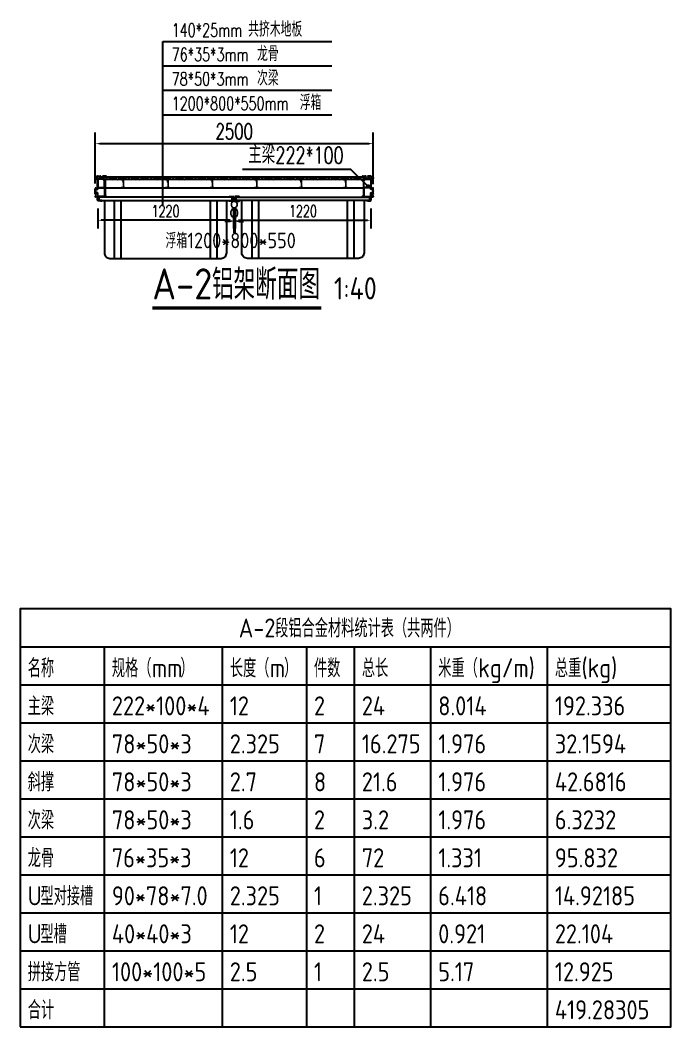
# Model space of a CAD drawing. Extents: x -89702 to 926017, y -610001 to -56924.
# Drawn here: x 11228 to 17082, y -521467 to -512408 of the extents above; entities that cross this region are included whole.
import ezdxf

# ---------------------------------------------------------------- set-up
doc = ezdxf.new("R2010")
doc.units = 0
doc.header["$LTSCALE"] = 10
doc.header["$MEASUREMENT"] = 0
for name, color, linetype in [('DIM_LEAD', 3, 'Continuous'), ('DIM_SYMB', 3, 'Continuous'), ('PUB_TAB', 7, 'Continuous'), ('PUB_TEXT', 7, 'Continuous'), ('W-STEEL_FRAME钢架', 3, 'Continuous'), ('W-STEEL_KEEL钢龙骨', 5, 'Continuous'), ('W-WOOD_FLOOR木地板', 30, 'Continuous'), ('浮箱U槽', 5, 'Continuous'), ('结构', 1, 'Continuous')]:
    doc.layers.add(name, color=color, linetype=linetype)
doc.styles.add('_TCH_DIM', font='SIMPLEX', dxfattribs={"bigfont": 'GBCBIG'})
doc.styles.get("Standard").update_dxf_attribs({"font": 'gbenor.shx', "bigfont": 'gbcbig.shx'})
doc.styles.add('STANDARD_T3', font='simplex.shx', dxfattribs={"width": 0.7, "bigfont": 'gbcbig.shx'})
doc.dimstyles.new('W&&30', dxfattribs={"dimtxt": 105, "dimasz": 30, "dimexe": 75, "dimexo": 90, "dimgap": 30, "dimtad": 1, "dimdec": 0, "dimzin": 0, "dimdsep": 46, "dimtxsty": 'STANDARD_T3', "dimcen": 0.09, "dimclrd": 1, "dimclre": 1, "dimclrt": 7, "dimazin": 2, "dimtfac": 1, "dimtdec": 0, "dimtix": 1, "dimtmove": 2, "dimatfit": 3, "dimfxl": 0, "dimtolj": 1, "dimtzin": 0, "dimarcsym": 0})
doc.dimstyles.new('W&&40', dxfattribs={"dimtxt": 140, "dimasz": 40, "dimexe": 100, "dimexo": 120, "dimgap": 40, "dimtad": 1, "dimdec": 0, "dimzin": 0, "dimdsep": 46, "dimtxsty": 'STANDARD_T3', "dimcen": 0.09, "dimclrd": 1, "dimclre": 1, "dimclrt": 7, "dimazin": 2, "dimtfac": 1, "dimtdec": 0, "dimtix": 1, "dimtmove": 2, "dimatfit": 3, "dimfxl": 0, "dimtolj": 1, "dimtzin": 0, "dimarcsym": 0})

# ---------------------------------------------------------------- blocks, each defined once
blk = doc.blocks.new('0102')
at = {"color": 5, "lineweight": -3}
for p, q in [((-1521474.8, 1202748.6), (-1521474.8, 1203268.6)), ((-1521414.8, 1202748.6), (-1521414.8, 1203268.6)), ((-1520614.8, 1203268.6), (-1520614.8, 1202748.6)), ((-1520554.8, 1203268.6), (-1520554.8, 1202748.6))]:
    blk.add_line(p, q, dxfattribs=at)
at = {"color": 5}
blk.add_lwpolyline([(-1521614.8, 1203298.6), (-1521614.8, 1203268.6), (-1521564.8, 1203268.6), (-1520464.8, 1203268.5), (-1520414.8, 1203268.6), (-1520414.8, 1203298.6)], close=True, dxfattribs=at)
at = {"color": 5, "lineweight": -3}
blk.add_lwpolyline([(-1521564.8, 1203268.6), (-1521564.8, 1202798.6, 0.414214), (-1521514.8, 1202748.6), (-1520514.8, 1202748.6, 0.414214), (-1520464.8, 1202798.6), (-1520464.8, 1203268.6)], format="xyb", dxfattribs=at)
blk = doc.blocks.new('*D675')
at = {"layer": 'Defpoints', "color": 0, "transparency": 16777216}
for p in [(14382.1, -514012), (13162.1, -514016.9), (14382.1, -514209)]:
    blk.add_point(p, dxfattribs=at)
at = {"layer": 'W-STEEL_FRAME钢架', "color": 1, "lineweight": -2, "transparency": 16777216}
for p, q in [((14382.1, -514102), (14382.1, -514284)), ((13162.1, -514106.9), (13162.1, -514284)), ((13192.1, -514209), (14352.1, -514209))]:
    blk.add_line(p, q, dxfattribs=at)
at = {"layer": 'W-STEEL_FRAME钢架', "color": 1, "transparency": 16777216}
for points in [[(13192.1, -514204), (13192.1, -514214), (13162.1, -514209)], [(14352.1, -514204), (14352.1, -514214), (14382.1, -514209)]]:
    blk.add_solid(points, dxfattribs=at)
at = {"layer": 'W-STEEL_FRAME钢架', "color": 7, "transparency": 16777216, "insert": (13772.1, -514126.5), "char_height": 105, "attachment_point": 5, "style": 'STANDARD_T3'}
blk.add_mtext('\\A1;1220', dxfattribs=at)
blk = doc.blocks.new('*D676')
at = {"layer": 'Defpoints', "color": 0, "transparency": 16777216}
for p in [(11926.3, -514012), (13146.3, -514016.9), (11926.3, -514209)]:
    blk.add_point(p, dxfattribs=at)
at = {"layer": 'W-STEEL_FRAME钢架', "color": 1, "lineweight": -2, "transparency": 16777216}
for p, q in [((11926.3, -514102), (11926.3, -514284)), ((13146.3, -514106.9), (13146.3, -514284)), ((13116.3, -514209), (11956.3, -514209))]:
    blk.add_line(p, q, dxfattribs=at)
at = {"layer": 'W-STEEL_FRAME钢架', "color": 1, "transparency": 16777216}
for points in [[(11956.3, -514204), (11956.3, -514214), (11926.3, -514209)], [(13116.3, -514204), (13116.3, -514214), (13146.3, -514209)]]:
    blk.add_solid(points, dxfattribs=at)
at = {"layer": 'W-STEEL_FRAME钢架', "color": 7, "transparency": 16777216, "insert": (12536.3, -514126.5), "char_height": 105, "attachment_point": 5, "style": 'STANDARD_T3'}
blk.add_mtext('\\A1;1220', dxfattribs=at)
blk = doc.blocks.new('*D674')
at = {"layer": 'Defpoints', "color": 0, "transparency": 16777216}
for p in [(14404.2, -513519.4), (11904.2, -513997), (14404.2, -514005.2)]:
    blk.add_point(p, dxfattribs=at)
at = {"layer": 'W-WOOD_FLOOR木地板', "color": 1, "lineweight": -2, "transparency": 16777216}
for p, q in [((11904.2, -513877), (11904.2, -513419.4)), ((14404.2, -513885.2), (14404.2, -513419.4)), ((11944.2, -513519.4), (14364.2, -513519.4))]:
    blk.add_line(p, q, dxfattribs=at)
at = {"layer": 'W-WOOD_FLOOR木地板', "color": 1, "transparency": 16777216}
for points in [[(11944.2, -513512.7), (11944.2, -513526), (11904.2, -513519.4)], [(14364.2, -513512.7), (14364.2, -513526), (14404.2, -513519.4)]]:
    blk.add_solid(points, dxfattribs=at)
at = {"layer": 'W-WOOD_FLOOR木地板', "color": 7, "transparency": 16777216, "insert": (13154.2, -513409.4), "char_height": 140, "attachment_point": 5, "style": 'STANDARD_T3'}
blk.add_mtext('\\A1;2500', dxfattribs=at)
blk = doc.blocks.new('$matou$00000085')
at = {"color": 0, "lineweight": 5}
for p, q in [((-17.5, 36, 0), (-17.5, 37, 0)), ((-4.3, 33.6, 0), (-4.3, 35, 0)), ((-1.2, 13.2, 0), (-3.5, 13.2, 0))]:
    blk.add_line(p, q, dxfattribs=at)
at = {"color": 0, "lineweight": 0, "ltscale": 0.5}
blk.add_arc((-1.5, 17.2, 0), 4.07, 274.72823, 349.84724, dxfattribs=at)
at = {"layer": '结构', "color": 0, "linetype": 'ByBlock', "lineweight": 0, "ltscale": 0.5}
for p, q in [((-7.2, 38, 0), (-16.5, 38, 0)), ((-16.5, 35, 0), (-8.5, 35, 0)), ((-7.5, -34, 0), (-7.5, 34, 0)), ((-4.7, 33.3, 0), (-4.3, 33.6, 0)), ((-4.3, 33.1, 0), (-4.7, 33.3, 0)), ((-4.7, 31.5, 0), (-4.3, 31.7, 0)), ((-4.3, 31.2, 0), (-4.7, 31.5, 0)), ((-4.3, 31, 0), (-4.7, 30.8, 0)), ((-4.7, 30.8, 0), (-4.3, 30.5, 0)), ((-4.3, 29.2, 0), (-4.7, 29, 0)), ((-4.7, 29, 0), (-4.3, 28.7, 0)), ((-4.3, 27.4, 0), (-4.7, 27.2, 0)), ((-4.7, 27.2, 0), (-4.3, 26.9, 0)), ((-4.3, 25.6, 0), (-4.7, 25.4, 0)), ((-4.7, 25.4, 0), (-4.3, 25.1, 0)), ((-4.3, 23.8, 0), (-4.7, 23.6, 0)), ((-4.7, 23.6, 0), (-4.3, 23.3, 0)), ((-4.3, 22, 0), (-4.7, 21.8, 0)), ((-4.7, 21.8, 0), (-4.3, 21.5, 0)), ((-4.3, 20.2, 0), (-4.7, 20, 0)), ((-4.7, 20, 0), (-4.3, 19.7, 0)), ((-4.5, -34, 0), (-4.5, 12.2, 0)), ((-4.3, 31.7, 0), (-4.3, 33.1, 0)), ((-4.3, 31.3, 0), (-4.3, 31, 0)), ((-4.3, 30.5, 0), (-4.3, 29.2, 0)), ((-4.3, 28.7, 0), (-4.3, 27.4, 0)), ((-4.3, 26.9, 0), (-4.3, 25.6, 0)), ((-4.3, 25.1, 0), (-4.3, 23.8, 0)), ((-4.3, 23.3, 0), (-4.3, 22, 0)), ((-4.3, 21.5, 0), (-4.3, 20.2, 0)), ((-4.3, 19.7, 0), (-4.3, 19.2, 0)), ((-0.7, 33.6, 0), (-0.7, 35, 0)), ((-0.3, 33.3, 0), (-0.7, 33.6, 0)), ((-0.7, 33.1, 0), (-0.3, 33.3, 0)), ((-0.7, 31.7, 0), (-0.7, 33.1, 0)), ((-0.3, 31.5, 0), (-0.7, 31.7, 0)), ((-0.7, 31.2, 0), (-0.3, 31.5, 0)), ((-0.7, 29.9, 0), (-0.7, 31.2, 0)), ((-0.3, 29.7, 0), (-0.7, 29.9, 0)), ((-0.7, 29.4, 0), (-0.3, 29.7, 0)), ((-0.7, 28.1, 0), (-0.7, 29.4, 0)), ((-0.3, 27.9, 0), (-0.7, 28.1, 0)), ((-0.7, 27.6, 0), (-0.3, 27.9, 0)), ((-0.7, 26.3, 0), (-0.7, 27.6, 0)), ((-0.3, 26.1, 0), (-0.7, 26.3, 0)), ((-0.7, 25.8, 0), (-0.3, 26.1, 0)), ((-0.7, 24.5, 0), (-0.7, 25.8, 0)), ((-0.3, 24.3, 0), (-0.7, 24.5, 0)), ((-0.7, 24, 0), (-0.3, 24.3, 0)), ((-0.7, 22.7, 0), (-0.7, 24, 0)), ((-0.3, 22.5, 0), (-0.7, 22.7, 0)), ((-0.7, 22.2, 0), (-0.3, 22.5, 0)), ((-0.7, 22.2, 0), (-0.7, 22.2, 0)), ((-0.7, 21, 0), (-0.7, 22.2, 0)), ((-0.3, 20.7, 0), (-0.7, 21, 0)), ((-0.7, 20.5, 0), (-0.3, 20.7, 0)), ((-0.7, 19.2, 0), (-0.7, 20.5, 0)), ((2.2, 38, 0), (16.5, 38, 0)), ((2.5, 34, 0), (2.5, 16.5, 0)), ((16.5, 35, 0), (3.5, 35, 0)), ((17.5, 37, 0), (17.5, 36, 0)), ((-17.5, -37.5, 0), (-17.5, -35.5, 0)), ((-17, -35, 0), (-8.5, -35, 0)), ((17, -38, 0), (-17, -38, 0)), ((-3.5, -35, 0), (17, -35, 0)), ((17.5, -35.5, 0), (17.5, -37.5, 0))]:
    blk.add_line(p, q, dxfattribs=at)
for centre, radius, start, end in [((-16.5, 37, 0), 1, 90, 180), ((-16.5, 36, 0), 1, 180, 270), ((-8.5, 34, 0), 1, 0, 90), ((-7.2, 35, 0), 3, 0, 90.00167), ((-3.5, 12.2, 0), 1, 90, 180), ((-2.5, 19.2, 0), 1.75, 180, 0), ((2.2, 35, 0), 3, 89.99833, 180), ((3.5, 34, 0), 1, 90, 180), ((16.5, 37, 0), 1, 0, 90), ((16.5, 36, 0), 1, 270, 360), ((-17, -35.5, 0), 0.5, 90, 180), ((-17, -37.5, 0), 0.5, 180, 270), ((-8.5, -34, 0), 1, 270, 0), ((-3.5, -34, 0), 1, 180, 270), ((17, -35.5, 0), 0.5, 0, 90), ((17, -37.5, 0), 0.5, 270, 0)]:
    blk.add_arc(centre, radius, start, end, dxfattribs=at)
blk = doc.blocks.new('*U672')
at = {"layer": 'W-STEEL_KEEL钢龙骨', "yscale": -1, "rotation": 180}
blk.add_blockref('$matou$00000085', (0, 0, 0), dxfattribs=at)
blk = doc.blocks.new('*U673')
at = {"layer": '浮箱U槽', "color": 0, "linetype": 'ByBlock', "lineweight": -2, "transparency": 16777216}
for p in [(-2000, 0), (-1600, 0), (-1200, 0), (-800, 0), (-400, 0), (0, 0)]:
    blk.add_blockref('*U672', p, dxfattribs=at)
blk = doc.blocks.new('*D677')
at = {"layer": 'Defpoints', "color": 0, "transparency": 16777216}
for p in [(13150.3, -514038.4), (13158.1, -514038.4), (13158.1, -514220.5)]:
    blk.add_point(p, dxfattribs=at)
at = {"layer": '浮箱U槽', "color": 1, "lineweight": -2, "transparency": 16777216}
for p, q in [((13150.3, -514158.4), (13150.3, -514320.5)), ((13158.1, -514158.4), (13158.1, -514320.5)), ((13110.3, -514220.5), (13070.3, -514220.5)), ((13150.3, -514220.5), (13158.1, -514220.5)), ((13198.1, -514220.5), (13238.1, -514220.5))]:
    blk.add_line(p, q, dxfattribs=at)
at = {"layer": '浮箱U槽', "color": 1, "transparency": 16777216}
for points in [[(13110.3, -514213.9), (13110.3, -514227.2), (13150.3, -514220.5)], [(13198.1, -514213.9), (13198.1, -514227.2), (13158.1, -514220.5)]]:
    blk.add_solid(points, dxfattribs=at)
at = {"layer": '浮箱U槽', "color": 7, "transparency": 16777216, "insert": (13154.2, -514110.5), "char_height": 140, "attachment_point": 5, "style": 'STANDARD_T3'}
blk.add_mtext('\\A1;8', dxfattribs=at)

msp = doc.modelspace()

# ---------------------------------------------------------------- hatches: boundary and pattern name
at = {"layer": 'W-WOOD_FLOOR木地板'}
h = msp.add_hatch(dxfattribs=at)
h.set_pattern_fill('木纹01', color=256, scale=50)
h.set_pattern_definition([(0, (-337235.66, -338980.08), (200, 200), [10, -190]), (0, (-337375.66, -338960.08), (200, 200), [20, -180]), (0, (-337245.66, -338950.08), (200, 200), [10, -190]), (0, (-337365.66, -338930.08), (200, 200), [10, -190]), (0, (-337245.66, -338920.08), (200, 200), [10, -190]), (0, (-337355.66, -338910.08), (200, 200), [10, -190]), (0, (-337245.66, -338900.08), (200, 200), [10, -190]), (0, (-337355.66, -338880.08), (200, 200), [10, -110, 10, -70]), (0, (-337355.66, -338860.08), (200, 200), [20, -100, 10, -70]), (0, (-337365.66, -338830.08), (200, 200), [10, -30, 10, -80, 10, -60]), (0, (-337375.66, -338810.08), (200, 200), [10, -40, 20, -130]), (0, (-337245.66, -338800.08), (200, 200), [10, -190]), (0, (-337375.66, -338790.08), (200, 200), [10, -50, 10, -130]), (45, (-337395.66, -338980.08), (0, 200), [28.2842, -254.55851]), (45, (-337225.66, -338980.08), (0, 200), [56.56854, -226.27417]), (45, (-337225.66, -338880.08), (0, 200), [14.142, -268.70071]), (45, (-337395.66, -338860.08), (0, 200), [42.4264, -240.41631]), (45, (-337225.66, -338860.08), (0, 200), [70.71068, -212.13203]), (45, (-337225.66, -338830.08), (0, 200), [42.4264, -240.41631]), (315, (-337265.66, -338810.08), (200, -4e-14), [14.142, -268.70071]), (315, (-337335.66, -338970.08), (200, -4e-14), [28.2842, -254.55851]), (315, (-337325.66, -338890.08), (200, -4e-14), [28.2842, -254.55851]), (315, (-337265.66, -338930.08), (200, -4e-14), [28.2842, -254.55851]), (315, (-337275.66, -338850.08), (200, -4e-14), [28.2842, -254.55851]), (315, (-337265.66, -338830.08), (200, -4e-14), [42.4264, -240.41631]), (315, (-337315.66, -338950.08), (200, -4e-14), [42.4264, -240.41631]), (315, (-337285.66, -338940.08), (200, -4e-14), [42.4264, -240.41631]), (315, (-337315.66, -338870.08), (200, -4e-14), [42.4264, -240.41631]), (315, (-337295.66, -338860.08), (200, -4e-14), [42.4264, -240.41631]), (26.56505, (-337385.66, -338940.08), (200, 8e-08), [22.36068, -424.85292]), (26.56505, (-337235.66, -338950.08), (200, 8e-08), [89.44272, -357.77088]), (26.56505, (-337235.66, -338920.08), (200, 8e-08), [89.44272, -357.77088]), (26.56505, (-337235.66, -338900.08), (200, 8e-08), [89.4428, -134, 44.722, -179.048795]), (26.56505, (-337215.66, -338870.08), (200, 8e-08), [22.36068, -424.85292]), (26.56505, (-337395.66, -338800.08), (200, 8e-08), [22.36068, -424.85292]), (26.56505, (-337235.66, -338800.08), (200, 8e-08), [44.72136, -402.49224]), (333.43495, (-337285.66, -338980.08), (200, -8e-08), [44.72136, -402.49224]), (333.43495, (-337355.66, -338930.08), (200, -8e-08), [44.72136, -402.49224]), (333.43495, (-337355.66, -338960.08), (200, -8e-08), [22.36068, -424.85224]), (333.43495, (-337345.66, -338910.08), (200, -8e-08), [67.08204, -380.13156]), (333.43495, (-337305.66, -338910.08), (200, -8e-08), [44.72136, -402.49224]), (333.43495, (-337285.66, -338900.08), (200, -8e-08), [44.72136, -402.49224]), (333.43495, (-337345.66, -338880.08), (200, -8e-08), [22.36068, -424.85224]), (333.43495, (-337335.66, -338860.08), (200, -8e-08), [22.36068, -424.85224]), (333.43495, (-337255.66, -338820.08), (200, -8e-08), [22.36068, -424.85224]), (333.43495, (-337265.66, -338890.08), (200, -8e-08), [22.36068, -424.85224]), (333.43495, (-337355.66, -338830.08), (200, -8e-08), [67.08204, -380.13156]), (333.43495, (-337365.66, -338810.08), (200, -8e-08), [44.72136, -402.49224]), (333.43495, (-337255.66, -338870.08), (200, -8e-08), [22.36, -201.24, 22.36, -201.253595]), (333.43495, (-337315.66, -338830.08), (200, -8e-08), [44.72136, -402.49224]), (333.43495, (-337305.66, -338810.08), (200, -8e-08), [44.72136, -402.49224]), (333.43495, (-337365.66, -338790.08), (200, -8e-08), [44.72136, -402.49224]), (333.43495, (-337305.66, -338790.08), (200, -8e-08), [44.72136, -402.49224])])
h.paths.add_polyline_path([(11981.5, -513816.8), (11981.5, -513840.8), (14325.1, -513840.8), (14325.1, -513816.8)])

# ---------------------------------------------------------------- linework, layer by layer
at = {"color": 3, "lineweight": -3}
for p, q in [((11939.8, -513812.7), (11940.1, -513812.3)), ((11941.2, -513812.3), (11941.5, -513812.7)), ((11941.8, -513812.7), (11942.1, -513812.3)), ((11943.8, -513812.7), (11944.1, -513812.3)), ((11944.3, -513812.2), (11949.4, -513812.2)), ((11944.3, -513812.2), (11946.1, -513812.2)), ((11954.9, -513814.7), (11954.9, -513819)), ((11969, -513819), (11969, -513814.7)), ((11974.5, -513812.2), (11979.6, -513812.2)), ((11988.1, -513812.7), (11987.8, -513812.3)), ((11990.1, -513812.7), (11989.8, -513812.3)), ((11990.7, -513812.3), (11990.4, -513812.7)), ((11992.1, -513812.7), (11991.8, -513812.3)), ((11994.9, -513812.2), (11997.2, -513812.2)), ((14313.6, -513812.2), (14311.2, -513812.2)), ((14316.3, -513812.7), (14316.6, -513812.3)), ((14317.7, -513812.3), (14318, -513812.7)), ((14318.3, -513812.7), (14318.6, -513812.3)), ((14320.3, -513812.7), (14320.6, -513812.3)), ((14333.9, -513812.2), (14328.8, -513812.2)), ((14339.5, -513819), (14339.5, -513814.7)), ((14353.5, -513814.7), (14353.5, -513819)), ((14364.2, -513812.2), (14359, -513812.2)), ((14364.2, -513812.2), (14362.3, -513812.2)), ((14364.6, -513812.7), (14364.3, -513812.3)), ((14366.6, -513812.7), (14366.3, -513812.3)), ((14367.2, -513812.3), (14366.9, -513812.7)), ((14368.6, -513812.7), (14368.3, -513812.3)), ((11923.3, -513879.4), (11923.3, -513836.3)), ((11928.8, -513837.3), (11941.4, -513837.3)), ((11991.6, -513841.8), (11991.6, -513879.4)), ((14316.9, -513841.8), (14316.9, -513879.4)), ((14379.6, -513837.3), (14367.1, -513837.3)), ((14385.1, -513879.4), (14385.1, -513836.3)), ((11904.2, -513944.9), (11904.2, -513926.1)), ((11991.6, -513946.1), (11991.6, -513995.4)), ((14316.9, -513946.1), (14316.9, -513995.4)), ((14404.2, -513944.9), (14404.2, -513926.1))]:
    msp.add_line(p, q, dxfattribs=at)
at = {"color": 0}
msp.add_line((11954.9, -513816.9), (11969, -513816.9), dxfattribs=at)
at = {"color": 1, "lineweight": -3}
msp.add_line((11991.6, -513917.4), (14316.9, -513917.4), dxfattribs=at)
at = {"color": 3, "lineweight": -3}
for points in [[(11924.3, -513812.2, 0.414214), (11904.2, -513832.3), (11904.2, -513833.9)], [(11908.3, -513831.2), (11908.3, -513831.2), (11924.8, -513831.2, -0.414214), (11926.8, -513833.2), (11926.8, -513835.3, 0.413909), (11928.8, -513837.3)], [(11921.3, -513834.3), (11914.4, -513834.3, 0.362489), (11913.4, -513835.1), (11912, -513842.5)], [(11924.3, -513816.2), (11924.3, -513816.2), (11940.4, -513816.2, -0.414214), (11943.4, -513819.2), (11943.4, -513835.3, -0.414518), (11941.4, -513837.3)], [(11929, -513812.2, -0.198912), (11929.2, -513812.3), (11929.5, -513812.7)], [(11929.8, -513812.7), (11930.1, -513812.3, -0.198912), (11930.2, -513812.2), (11931.1, -513812.2, -0.198912), (11931.2, -513812.3), (11931.5, -513812.7)], [(11931.8, -513812.7), (11932.1, -513812.3, -0.198912), (11932.2, -513812.2), (11933.1, -513812.2, -0.198912), (11933.2, -513812.3), (11933.5, -513812.7)], [(11933.8, -513812.7), (11934.1, -513812.3, -0.198912), (11934.2, -513812.2), (11935.1, -513812.2, -0.198912), (11935.2, -513812.3), (11935.5, -513812.7)], [(11935.8, -513812.7), (11936.1, -513812.3, -0.198912), (11936.2, -513812.2), (11937.1, -513812.2, -0.198912), (11937.2, -513812.3), (11937.5, -513812.7)], [(11937.8, -513812.7), (11938.1, -513812.3, -0.198912), (11938.2, -513812.2), (11939.1, -513812.2, -0.198912), (11939.2, -513812.3), (11939.5, -513812.7)], [(11940.1, -513812.3, -0.198912), (11940.3, -513812.2), (11941.1, -513812.2)], [(11942.3, -513812.2), (11943.1, -513812.2, -0.198912), (11943.2, -513812.3), (11943.5, -513812.7)], [(11961.4, -513837.3), (11947.9, -513837.3, -0.414214), (11946.9, -513836.3), (11946.9, -513820.2, -0.414214), (11947.9, -513819.2), (11954.7, -513819.2)], [(11962.5, -513837.3), (11976, -513837.3, 0.414214), (11977, -513836.3), (11977, -513820.2, 0.414214), (11976, -513819.2), (11969.2, -513819.2)], [(11980.1, -513812.7), (11979.8, -513812.3, 0.198912), (11979.6, -513812.2), (11977.8, -513812.2)], [(11982.1, -513812.7), (11981.8, -513812.3, 0.198912), (11981.6, -513812.2), (11980.8, -513812.2, 0.198912), (11980.7, -513812.3), (11980.4, -513812.7)], [(11991.6, -513841.8, 0.414214), (11990.6, -513840.8), (11981.5, -513840.8, -0.414214), (11980.5, -513839.8), (11980.5, -513816.2, -0.414214), (11981.5, -513815.2)], [(12004.6, -513814.7), (12004.6, -513815, -0.414214), (12004.4, -513815.2), (11981.5, -513815.2)], [(11984.1, -513812.7), (11983.8, -513812.3, 0.198912), (11983.6, -513812.2), (11982.8, -513812.2, 0.198912), (11982.7, -513812.3), (11982.4, -513812.7)], [(11986.1, -513812.7), (11985.8, -513812.3, 0.198912), (11985.7, -513812.2), (11984.8, -513812.2, 0.198912), (11984.7, -513812.3), (11984.4, -513812.7)], [(11987.7, -513812.2), (11986.8, -513812.2, 0.198912), (11986.7, -513812.3), (11986.4, -513812.7)], [(11989.7, -513812.2), (11988.8, -513812.2, 0.198912), (11988.7, -513812.3), (11988.4, -513812.7)], [(11991.7, -513812.2), (11990.8, -513812.2, 0.198912), (11990.7, -513812.3)], [(11994.1, -513812.7), (11993.8, -513812.3, 0.198912), (11993.7, -513812.2), (11992.8, -513812.2, 0.198912), (11992.7, -513812.3), (11992.4, -513812.7)], [(11994.9, -513812.2, 0.198912), (11994.7, -513812.3), (11994.4, -513812.7)], [(14303.8, -513814.7), (14303.8, -513815, 0.414214), (14304, -513815.2), (14326.9, -513815.2)], [(14313.6, -513812.2, -0.198912), (14313.7, -513812.3), (14314, -513812.7)], [(14314.3, -513812.7), (14314.6, -513812.3, -0.198912), (14314.8, -513812.2), (14315.6, -513812.2, -0.198912), (14315.7, -513812.3), (14316, -513812.7)], [(14316.8, -513812.2), (14317.6, -513812.2, -0.198912), (14317.7, -513812.3)], [(14316.9, -513841.8, -0.414214), (14317.9, -513840.8), (14326.9, -513840.8, 0.414214), (14327.9, -513839.8), (14327.9, -513816.2, 0.414214), (14326.9, -513815.2)], [(14318.8, -513812.2), (14319.6, -513812.2, -0.198912), (14319.8, -513812.3), (14320.1, -513812.7)], [(14320.8, -513812.2), (14321.6, -513812.2, -0.198912), (14321.8, -513812.3), (14322.1, -513812.7)], [(14322.3, -513812.7), (14322.6, -513812.3, -0.198912), (14322.8, -513812.2), (14323.6, -513812.2, -0.198912), (14323.8, -513812.3), (14324.1, -513812.7)], [(14324.4, -513812.7), (14324.7, -513812.3, -0.198912), (14324.8, -513812.2), (14325.6, -513812.2, -0.198912), (14325.8, -513812.3), (14326.1, -513812.7)], [(14326.4, -513812.7), (14326.7, -513812.3, -0.198912), (14326.8, -513812.2), (14327.6, -513812.2, -0.198912), (14327.8, -513812.3), (14328.1, -513812.7)], [(14328.4, -513812.7), (14328.7, -513812.3, -0.198912), (14328.8, -513812.2), (14330.6, -513812.2)], [(14345.9, -513837.3), (14332.4, -513837.3, -0.414214), (14331.4, -513836.3), (14331.4, -513820.2, -0.414214), (14332.4, -513819.2), (14339.3, -513819.2)], [(14347.1, -513837.3), (14360.6, -513837.3, 0.414214), (14361.6, -513836.3), (14361.6, -513820.2, 0.414214), (14360.6, -513819.2), (14353.7, -513819.2)], [(14366.2, -513812.2), (14365.3, -513812.2, 0.198912), (14365.2, -513812.3), (14364.9, -513812.7)], [(14384.1, -513816.2), (14384.1, -513816.2), (14368.1, -513816.2, 0.414214), (14365.1, -513819.2), (14365.1, -513835.3, 0.414518), (14367.1, -513837.3)], [(14368.3, -513812.3, 0.198912), (14368.2, -513812.2), (14367.4, -513812.2)], [(14370.6, -513812.7), (14370.3, -513812.3, 0.198912), (14370.2, -513812.2), (14369.4, -513812.2, 0.198912), (14369.2, -513812.3), (14368.9, -513812.7)], [(14372.7, -513812.7), (14372.4, -513812.3, 0.198912), (14372.2, -513812.2), (14371.4, -513812.2, 0.198912), (14371.2, -513812.3), (14370.9, -513812.7)], [(14374.7, -513812.7), (14374.4, -513812.3, 0.198912), (14374.2, -513812.2), (14373.4, -513812.2, 0.198912), (14373.2, -513812.3), (14372.9, -513812.7)], [(14376.7, -513812.7), (14376.4, -513812.3, 0.198912), (14376.2, -513812.2), (14375.4, -513812.2, 0.198912), (14375.2, -513812.3), (14374.9, -513812.7)], [(14378.7, -513812.7), (14378.4, -513812.3, 0.198912), (14378.2, -513812.2), (14377.4, -513812.2, 0.198912), (14377.3, -513812.3), (14377, -513812.7)], [(14379.4, -513812.2, 0.198912), (14379.3, -513812.3), (14379, -513812.7)], [(14400.2, -513831.2), (14400.2, -513831.2), (14383.6, -513831.2, 0.414214), (14381.6, -513833.2), (14381.6, -513835.3, -0.413909), (14379.6, -513837.3)], [(14384.1, -513812.2, -0.414214), (14404.2, -513832.3), (14404.2, -513833.9)], [(14387.2, -513834.3), (14394.1, -513834.3, -0.362489), (14395.1, -513835.1), (14396.4, -513842.5)], [(11910.9, -513916.6, -0.403535), (11912, -513917.4), (11913.4, -513924.8, 0.362489), (11914.4, -513925.6), (11921.3, -513925.6, 0.414214), (11923.3, -513923.6), (11923.3, -513880.6)], [(11923.3, -513879.4, 0.198912), (11923.4, -513879.5), (11923.7, -513879.8, -0.414214), (11923.7, -513880.1), (11923.4, -513880.4, 0.198912), (11923.3, -513880.6)], [(11962.5, -513837.3, 0.198912), (11962.4, -513837.4), (11962.1, -513837.7, -0.414214), (11961.8, -513837.7), (11961.5, -513837.4, 0.198912), (11961.4, -513837.3)], [(11991.5, -513879.5), (11991.2, -513879.8, 0.414214), (11991.2, -513880.1), (11991.5, -513880.4, -0.198912), (11991.6, -513880.6), (11991.6, -513880.6), (11991.6, -513944.9)], [(11991.6, -513917.4), (11991.6, -513995.4, 2.414214), (11992.1, -513995.9), (12003.6, -513995.9, -0.414214), (12004.6, -513996.9), (12004.6, -513997.9, -0.414214), (12003.6, -513998.9)], [(14316.9, -513917.4), (14316.9, -513995.4, -2.414214), (14316.4, -513995.9), (14304.8, -513995.9, 0.414214), (14303.8, -513996.9), (14303.8, -513997.9, 0.414214), (14304.8, -513998.9)], [(14316.9, -513879.5), (14317.2, -513879.8, -0.414214), (14317.2, -513880.1), (14316.9, -513880.4, 0.198912), (14316.9, -513880.6), (14316.9, -513880.6), (14316.9, -513944.9)], [(14345.9, -513837.3, -0.198912), (14346.1, -513837.4), (14346.4, -513837.7, 0.414214), (14346.6, -513837.7), (14346.9, -513837.4, -0.198912), (14347.1, -513837.3)], [(14385.1, -513879.4, -0.198912), (14385.1, -513879.5), (14384.8, -513879.8, 0.414214), (14384.8, -513880.1), (14385.1, -513880.4, -0.198912), (14385.1, -513880.6)], [(14397.6, -513916.6, 0.403535), (14396.4, -513917.4), (14395.1, -513924.8, -0.362489), (14394.1, -513925.6), (14387.2, -513925.6, -0.414214), (14385.1, -513923.6), (14385.1, -513880.6)], [(11904.2, -513944.9, 0.198912), (11904.3, -513945), (11904.6, -513945.3, -0.414214), (11904.6, -513945.6), (11904.3, -513945.9, 0.198912), (11904.2, -513946.1)], [(11904.2, -513970.8, 0.414214), (11906.7, -513973.3), (11908, -513973.3, 0.414214), (11908.2, -513973.1)], [(11904.2, -513992.9), (11904.2, -513996.9, 0.414214), (11906.2, -513998.9)], [(11935.3, -514035.1, -0.414214), (11923.3, -514023), (11923.3, -514000.9, 0.414214), (11921.3, -513998.9), (11906.2, -513998.9)], [(11908.2, -513987.6, 0.414214), (11908, -513987.4), (11906.7, -513987.4)], [(11908.2, -513973.1), (11908.2, -513966.3, -0.414214), (11909.2, -513965.3), (11922.3, -513965.3, -0.414214), (11923.3, -513966.3), (11923.3, -513979.8, 0.198912), (11923.4, -513979.9), (11923.7, -513980.2, -0.414214), (11923.7, -513980.5), (11923.4, -513980.8, 0.198912), (11923.3, -513980.9), (11923.3, -513994.4, -0.414214), (11922.3, -513995.4), (11909.2, -513995.4, -0.414214), (11908.2, -513994.4), (11908.2, -513987.6)], [(12003.6, -513998.9), (11928.3, -513998.9, 0.414214), (11926.3, -514000.9), (11926.3, -514023, 0.414214), (11935.3, -514032.1)], [(11991.5, -513945), (11991.2, -513945.3, 0.414214), (11991.2, -513945.6), (11991.5, -513945.9)], [(14304.8, -513998.9), (14380.1, -513998.9, -0.414214), (14382.1, -514000.9), (14382.1, -514023, -0.414214), (14373.1, -514032.1)], [(14316.9, -513945), (14317.2, -513945.3, -0.414214), (14317.2, -513945.6), (14316.9, -513945.9)], [(14373.1, -514035.1, 0.414214), (14385.2, -514023), (14385.2, -514000.9, -0.414214), (14387.2, -513998.9), (14402.2, -513998.9)], [(14400.2, -513973.1), (14400.2, -513966.3, 0.414214), (14399.2, -513965.3), (14386.2, -513965.3, 0.414214), (14385.2, -513966.3), (14385.2, -513979.8, -0.198912), (14385.1, -513979.9), (14384.8, -513980.2, 0.414214), (14384.8, -513980.5), (14385.1, -513980.8, -0.198912), (14385.2, -513980.9), (14385.2, -513994.4, 0.414214), (14386.2, -513995.4), (14399.2, -513995.4, 0.414214), (14400.2, -513994.4), (14400.2, -513987.6)], [(14404.2, -513970.8, -0.414214), (14401.7, -513973.3), (14400.4, -513973.3, -0.414214), (14400.2, -513973.1)], [(14400.2, -513987.6, -0.414214), (14400.4, -513987.4), (14401.7, -513987.4)], [(14404.2, -513992.9), (14404.2, -513996.9, -0.414214), (14402.2, -513998.9)], [(14404.2, -513944.9, -0.198912), (14404.2, -513945), (14403.9, -513945.3, 0.414214), (14403.9, -513945.6), (14404.2, -513945.9, -0.198912), (14404.2, -513946.1)], [(11952, -514035), (11952.3, -514034.7, -0.414214), (11952.5, -514034.7), (11952.8, -514035, 0.198912), (11953, -514035.1), (11961.4, -514035.1, 0.414214), (11962.4, -514034.1), (11962.4, -514033.1, 0.414214), (11961.4, -514032.1), (11935.3, -514032.1)], [(11952, -514035, -0.198912), (11951.8, -514035.1), (11935.3, -514035.1)], [(14356.5, -514035), (14356.2, -514034.7, 0.414214), (14355.9, -514034.7), (14355.6, -514035, -0.198912), (14355.5, -514035.1), (14347, -514035.1, -0.414214), (14346, -514034.1), (14346, -514033.1, -0.414214), (14347, -514032.1), (14373.1, -514032.1)], [(14356.5, -514035, 0.198912), (14356.6, -514035.1), (14373.1, -514035.1)]]:
    msp.add_lwpolyline(points, format="xyb", dxfattribs=at)
for points in [[(11924.3, -513812.2), (11929, -513812.2), (11926.7, -513812.2)], [(14384.1, -513812.2), (14379.4, -513812.2), (14381.8, -513812.2)], [(11904.2, -513970.8), (11904.2, -513960.4), (11904.2, -513946.1)], [(14404.2, -513970.8), (14404.2, -513960.4), (14404.2, -513946.1)]]:
    msp.add_lwpolyline(points, dxfattribs=at)
for points in [[(11988.1, -513992.4, -0.414214), (11985, -513995.4), (11929.8, -513995.4, -0.414214), (11926.8, -513992.4), (11926.8, -513964.8, 0.414214), (11923.8, -513961.8), (11910.7, -513961.8, -0.414214), (11907.7, -513958.8), (11907.7, -513933.2, -0.414214), (11910.7, -513930.2), (11923.8, -513930.2, 0.414214), (11926.8, -513927.2), (11926.8, -513917.6, -0.414214), (11928.8, -513915.6), (11985, -513915.6, -0.414214), (11988.1, -513918.6)], [(11980, -513844.3, -0.356394), (11977.1, -513841.9, 0.356394), (11975.1, -513840.3), (11929.8, -513840.3, 0.414214), (11926.8, -513843.3), (11926.8, -513910.6, 0.414214), (11928.8, -513912.6), (11985, -513912.6, 0.414214), (11988.1, -513909.6), (11988.1, -513847.3, 0.414214), (11985, -513844.3)], [(14328.4, -513844.3, 0.356394), (14331.4, -513841.9, -0.356394), (14333.3, -513840.3), (14378.6, -513840.3, -0.414214), (14381.6, -513843.3), (14381.6, -513910.6, -0.414214), (14379.6, -513912.6), (14323.4, -513912.6, -0.414214), (14320.4, -513909.6), (14320.4, -513847.3, -0.414214), (14323.4, -513844.3)], [(14320.4, -513992.4, 0.414214), (14323.4, -513995.4), (14378.6, -513995.4, 0.414214), (14381.6, -513992.4), (14381.6, -513964.8, -0.414214), (14384.7, -513961.8), (14397.7, -513961.8, 0.414214), (14400.7, -513958.8), (14400.7, -513933.2, 0.414214), (14397.7, -513930.2), (14384.6, -513930.2, -0.414214), (14381.6, -513927.2), (14381.6, -513917.6, 0.414214), (14379.6, -513915.6), (14323.4, -513915.6, 0.414214), (14320.4, -513918.6)]]:
    msp.add_lwpolyline(points, format="xyb", close=True, dxfattribs=at)
at = {"color": 4}
for points in [[(13150.3, -513995.4), (13150.3, -514038.4), (13110.3, -514038.4), (13110.3, -514034.4), (13146.3, -514034.4), (13146.3, -513999.4), (13110.3, -513999.4), (13110.3, -513995.4)], [(13158.1, -513995.4), (13158.1, -514038.4), (13198.1, -514038.4), (13198.1, -514034.4), (13162.1, -514034.4), (13162.1, -513999.4), (13198.1, -513999.4), (13198.1, -513995.4)]]:
    msp.add_lwpolyline(points, close=True, dxfattribs=at)
at = {"color": 3, "lineweight": -3}
for centre, radius, start, end in [((11914.1, -513833.9), 9.88, 179.70936, 251.9861), ((11924.3, -513832.2), 16, 89.81657, 176.44721), ((11921.3, -513836.3), 2.01, 0, 90), ((11929.6, -513812.6), 0.201, 225, 315), ((11931.6, -513812.6), 0.201, 225, 315), ((11933.6, -513812.6), 0.201, 225, 315), ((11935.7, -513812.6), 0.201, 225, 315), ((11937.7, -513812.6), 0.201, 225, 315), ((11939.7, -513812.6), 0.201, 225, 315), ((11941.1, -513812.4), 0.201, 45, 90), ((11941.7, -513812.6), 0.201, 225, 315), ((11942.3, -513812.4), 0.201, 90, 135), ((11943.7, -513812.6), 0.201, 225, 315), ((11944.3, -513812.4), 0.201, 90, 135), ((11949.7, -513818.8), 6.62, 38.30466, 92.80743), ((11954.7, -513819), 0.201, 270, 0.27411), ((11974.2, -513818.8), 6.62, 87.19257, 141.69534), ((11969.2, -513819), 0.201, 180, 270), ((11980.2, -513812.6), 0.201, 225, 315), ((11982.2, -513812.6), 0.201, 225, 315), ((11984.2, -513812.6), 0.201, 225, 315), ((11986.2, -513812.6), 0.201, 225, 315), ((11987.7, -513812.4), 0.201, 45, 90), ((11988.2, -513812.6), 0.201, 225, 315), ((11989.7, -513812.4), 0.201, 45, 90), ((11990.3, -513812.6), 0.201, 225, 315), ((11991.7, -513812.4), 0.201, 45, 90), ((11992.3, -513812.6), 0.201, 225, 315), ((11994.3, -513812.6), 0.201, 225, 315), ((11996.7, -513826), 13.8, 54.83943, 92.38149), ((14311.8, -513826), 13.8, 87.61851, 125.16057), ((14314.2, -513812.6), 0.201, 225, 315), ((14316.2, -513812.6), 0.201, 225, 315), ((14316.8, -513812.4), 0.201, 90, 135), ((14318.2, -513812.6), 0.201, 225, 315), ((14318.8, -513812.4), 0.201, 90, 135), ((14320.2, -513812.6), 0.201, 225, 315), ((14320.8, -513812.4), 0.201, 90, 135), ((14322.2, -513812.6), 0.201, 225, 315), ((14324.2, -513812.6), 0.201, 225, 315), ((14326.2, -513812.6), 0.201, 225, 315), ((14328.2, -513812.6), 0.201, 225, 315), ((14334.3, -513818.8), 6.62, 38.30466, 92.80743), ((14339.3, -513819), 0.201, 270, 360), ((14358.7, -513818.8), 6.62, 87.19257, 141.69534), ((14353.7, -513819), 0.201, 179.72589, 270), ((14364.2, -513812.4), 0.201, 45, 90), ((14364.8, -513812.6), 0.201, 225, 315), ((14366.2, -513812.4), 0.201, 45, 90), ((14366.8, -513812.6), 0.201, 225, 315), ((14367.4, -513812.4), 0.201, 90, 135), ((14368.8, -513812.6), 0.201, 225, 315), ((14370.8, -513812.6), 0.201, 225, 315), ((14372.8, -513812.6), 0.201, 225, 315), ((14374.8, -513812.6), 0.201, 225, 315), ((14376.8, -513812.6), 0.201, 225, 315), ((14378.8, -513812.6), 0.201, 225, 315), ((14384.2, -513832.2), 16, 3.55279, 90.18343), ((14387.2, -513836.3), 2.01, 90, 180), ((14394.3, -513833.9), 9.88, 288.0139, 0.29064), ((11914.3, -513926.1), 10.1, 110.04221, 179.70548), ((11911.1, -513842.3), 1, 270, 349.7), ((11991.4, -513879.4), 0.201, 315, 0), ((14317.1, -513879.4), 0.201, 180, 225), ((14397.4, -513842.3), 1, 190.3, 270), ((14394.1, -513926.1), 10.1, 0.29452, 69.95779), ((11910.8, -513992.6), 6.62, 128.30466, 182.80743), ((11991.4, -513944.9), 0.201, 315, 0), ((11991.4, -513946.1), 0.201, 360, 45), ((14317.1, -513944.9), 0.201, 180, 225), ((14317.1, -513946.1), 0.201, 135, 180), ((14397.6, -513992.6), 6.62, 357.19257, 51.69534)]:
    msp.add_arc(centre, radius, start, end, dxfattribs=at)
at = {"layer": 'DIM_LEAD'}
for p, q in [((14202.2, -513750.7), (13227, -513750.7)), ((14359.1, -513904.3), (14202.2, -513750.7))]:
    msp.add_line(p, q, dxfattribs=at)
at = {"layer": 'DIM_LEAD', "const_width": 20}
msp.add_lwpolyline([(14366.3, -513911.3, 1), (14352, -513897.3, 1)], format="xyb", close=True, dxfattribs=at)
at = {"layer": 'DIM_SYMB'}
for p, q in [((12511.8, -513258.7), (12511.8, -512599.3)), ((12511.8, -512599.3), (14031.4, -512599.3)), ((12511.8, -512819.1), (14031.4, -512819.1)), ((12511.8, -513038.9), (14031.4, -513038.9)), ((12511.8, -514082.1), (12511.8, -513258.7)), ((12511.8, -513258.7), (14031.4, -513258.7))]:
    msp.add_line(p, q, dxfattribs=at)
at = {"layer": 'DIM_SYMB', "const_width": 28}
msp.add_lwpolyline([(12416.8, -514998.4), (13938.8, -514998.4)], dxfattribs=at)
at = {"layer": 'PUB_TAB'}
msp.add_lwpolyline([(11228.1, -521467.1), (17081.7, -521467.1), (17081.7, -517706.6), (11228.1, -517706.6)], close=True, dxfattribs=at)
for points in [[(11228.1, -518048.5), (17081.7, -518048.5)], [(11985.4, -518048.5), (11985.4, -521467.1)], [(13045.9, -518048.5), (13045.9, -521467.1)], [(13803, -518048.5), (13803, -521467.1)], [(14233.6, -518048.5), (14233.6, -521467.1)], [(14920.8, -518048.5), (14920.8, -521467.1)], [(15970.1, -518048.5), (15970.1, -521467.1)], [(11228.1, -518390.3), (17081.7, -518390.3)], [(11228.1, -518732.2), (17081.7, -518732.2)], [(11228.1, -519074.1), (17081.7, -519074.1)], [(11228.1, -519415.9), (17081.7, -519415.9)], [(11228.1, -519757.8), (17081.7, -519757.8)], [(11228.1, -520099.6), (17081.7, -520099.6)], [(11228.1, -520441.5), (17081.7, -520441.5)], [(11228.1, -520783.3), (17081.7, -520783.3)], [(11228.1, -521125.2), (17081.7, -521125.2)]]:
    msp.add_lwpolyline(points, dxfattribs=at)
at = {"layer": 'W-WOOD_FLOOR木地板'}
msp.add_lwpolyline([(11981.5, -513816.8), (14325.1, -513816.8), (14325.1, -513840.8), (11981.5, -513840.8)], close=True, dxfattribs=at)

# ---------------------------------------------------------------- block references
at = {"color": 0}
msp.add_blockref('0102', (1533551.1, -1717300.6), dxfattribs=at)
at = {"color": 0, "xscale": -1}
msp.add_blockref('0102', (-1507242.7, -1717300.6), dxfattribs=at)
at = {"layer": '浮箱U槽'}
msp.add_blockref('*U673', (14154.1, -513878.8), dxfattribs=at)

# ---------------------------------------------------------------- texts
at = {"layer": 'PUB_TAB'}
for s, height, p in [('A-2', 170.93, (13194.9, -517963)), ('段铝合金材料统计表（共两件）', 164.868, (13522.6, -517963)), ('名称', 164.87, (11296.5, -518322)), ('规格（', 164.87, (12053.7, -518322)), ('）', 164.9, (12670.2, -518322)), ('长度（', 164.87, (13114.3, -518322)), ('）', 164.9, (13602.5, -518322)), ('件数', 164.87, (13871.4, -518322)), ('总长', 164.87, (14302, -518322)), ('米重（', 164.87, (14989.2, -518322)), ('kg/m)', 170.93, (15349.2, -518322)), ('总重', 164.87, (16038.5, -518322)), ('(kg)', 170.93, (16278.5, -518322)), ('mm', 170.93, (12413.8, -518322)), ('m', 170.9, (13474.3, -518322)), ('主梁', 164.87, (11296.5, -518663.8)), ('222*100*4', 170.93, (12053.7, -518663.8)), ('12', 170.93, (13114.3, -518663.8)), ('2', 170.9, (13871.4, -518663.8)), ('24', 170.93, (14302, -518663.8)), ('8.014', 170.93, (14989.2, -518663.8)), ('192.336', 170.93, (16038.5, -518663.8)), ('次梁', 164.87, (11296.5, -519005.7)), ('78*50*3', 170.93, (12053.7, -519005.7)), ('2.325', 170.93, (13114.3, -519005.7)), ('7', 170.9, (13871.4, -519005.7)), ('16.275', 170.93, (14302, -519005.7)), ('1.976', 170.93, (14989.2, -519005.7)), ('32.1594', 170.93, (16038.5, -519005.7)), ('斜撑', 164.87, (11296.5, -519347.5)), ('78*50*3', 170.93, (12053.7, -519347.5)), ('2.7', 170.93, (13114.3, -519347.5)), ('8', 170.9, (13871.4, -519347.5)), ('21.6', 170.93, (14302, -519347.5)), ('1.976', 170.93, (14989.2, -519347.5)), ('42.6816', 170.93, (16038.5, -519347.5)), ('次梁', 164.87, (11296.5, -519689.4)), ('78*50*3', 170.93, (12053.7, -519689.4)), ('1.6', 170.93, (13114.3, -519689.4)), ('2', 170.9, (13871.4, -519689.4)), ('3.2', 170.93, (14302, -519689.4)), ('1.976', 170.93, (14989.2, -519689.4)), ('6.3232', 170.93, (16038.5, -519689.4)), ('龙骨', 164.87, (11296.5, -520031.3)), ('76*35*3', 170.93, (12053.7, -520031.3)), ('12', 170.93, (13114.3, -520031.3)), ('6', 170.9, (13871.4, -520031.3)), ('72', 170.93, (14302, -520031.3)), ('1.331', 170.93, (14989.2, -520031.3)), ('95.832', 170.93, (16038.5, -520031.3)), ('U', 170.9, (11296.5, -520373.1)), ('型对接槽', 164.87, (11410.5, -520373.1)), ('90*78*7.0', 170.93, (12053.7, -520373.1)), ('2.325', 170.93, (13114.3, -520373.1)), ('1', 170.9, (13871.4, -520373.1)), ('2.325', 170.93, (14302, -520373.1)), ('6.418', 170.93, (14989.2, -520373.1)), ('14.92185', 170.93, (16038.5, -520373.1)), ('型槽', 164.87, (11410.5, -520715)), ('U', 170.9, (11296.5, -520715)), ('40*40*3', 170.93, (12053.7, -520715)), ('12', 170.93, (13114.3, -520715)), ('2', 170.9, (13871.4, -520715)), ('24', 170.93, (14302, -520715)), ('0.921', 170.93, (14989.2, -520715)), ('22.104', 170.93, (16038.5, -520715)), ('拼接方管', 164.87, (11296.5, -521056.8)), ('100*100*5', 170.93, (12053.7, -521056.8)), ('2.5', 170.93, (13114.3, -521056.8)), ('1', 170.9, (13871.4, -521056.8)), ('2.5', 170.93, (14302, -521056.8)), ('5.17', 170.93, (14989.2, -521056.8)), ('12.925', 170.93, (16038.5, -521056.8)), ('合计', 164.87, (11296.5, -521398.7)), ('419.28305', 170.93, (16038.5, -521398.7))]:
    msp.add_text(s, height=height, dxfattribs=at).set_placement(p)
at = {"layer": 'PUB_TEXT', "color": 7, "style": '_TCH_DIM', "width": 0.705882}
for s, height, p in [('140*25mm', 119, (12591.6, -512557.3)), ('76*35*3mm', 119, (12591.6, -512777.1)), ('78*50*3mm', 119, (12591.6, -512996.9)), ('1200*800*550mm', 119, (12591.6, -513216.7)), ('222*100', 148.75, (13525.2, -513698.2))]:
    msp.add_text(s, height=height, dxfattribs=at).set_placement(p)
at = {"layer": 'PUB_TEXT', "color": 7, "style": '_TCH_DIM'}
for s, height, p in [('共挤木地板', 135.04, (13279.6, -512557.3)), ('龙骨', 135.04, (13359.6, -512777.1)), ('次梁', 135.04, (13359.6, -512996.9)), ('浮箱', 135.04, (13743.6, -513216.7)), ('主梁', 168.79, (13279.5, -513698.2))]:
    msp.add_text(s, height=height, dxfattribs=at).set_placement(p)
at = {"layer": 'PUB_TEXT'}
for s, height, p in [('浮箱', 135.04, (12536.2, -514460.6)), ('1200*800*550', 140, (12732.8, -514460.6))]:
    msp.add_text(s, height=height, dxfattribs=at).set_placement(p)
at = {"layer": 'PUB_TEXT', "color": 7}
for s, height, p in [('A-2', 280, (12416.8, -514921.6)), ('铝架断面图', 270.07, (12953.5, -514921.6)), ('1:40', 200, (14050.8, -514921.6))]:
    msp.add_text(s, height=height, dxfattribs=at).set_placement(p)

# ---------------------------------------------------------------- dimensions: what is measured, and where the dimension line sits
at = {"layer": 'W-STEEL_FRAME钢架'}
dim = msp.add_linear_dim(base=(11926.3, -514209), p1=(13146.3, -514016.9), p2=(11926.3, -514012), angle=180, dimstyle='W&&30', dxfattribs=at)
dim.commit()
dim.dimension.update_dxf_attribs({"geometry": '*D676', "text_midpoint": (12536.3, -514126.5)})
dim = msp.add_linear_dim(base=(14382.1, -514209), p1=(13162.1, -514016.9), p2=(14382.1, -514012), dimstyle='W&&30', dxfattribs=at)
dim.commit()
dim.dimension.update_dxf_attribs({"geometry": '*D675', "text_midpoint": (13772.1, -514126.5)})
at = {"layer": 'W-WOOD_FLOOR木地板'}
dim = msp.add_linear_dim(base=(14404.2, -513519.4), p1=(11904.2, -513997), p2=(14404.2, -514005.2), angle=180, dimstyle='W&&40', dxfattribs=at)
dim.commit()
dim.dimension.update_dxf_attribs({"geometry": '*D674', "text_midpoint": (13154.2, -513409.4)})
at = {"layer": '浮箱U槽'}
dim = msp.add_linear_dim(base=(13158.1, -514220.5), p1=(13150.3, -514038.4), p2=(13158.1, -514038.4), dimstyle='W&&40', dxfattribs=at)
dim.commit()
dim.dimension.update_dxf_attribs({"geometry": '*D677', "text_midpoint": (13154.2, -514110.5)})

doc.saveas('drawing.dxf')
